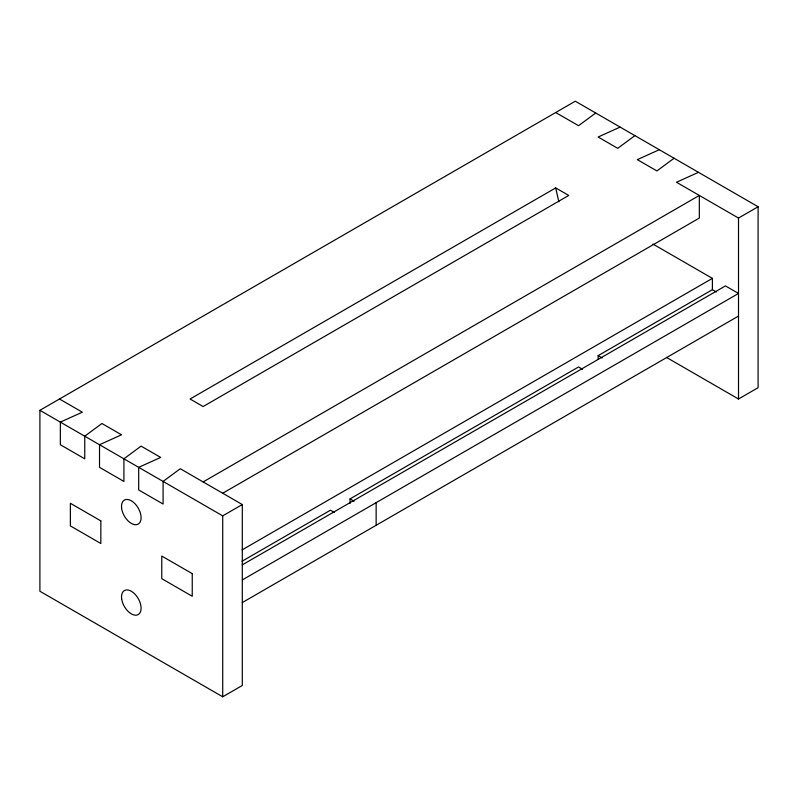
<?xml version="1.0" encoding="UTF-8"?>
<svg xmlns="http://www.w3.org/2000/svg" width="798" height="798" viewBox="0 0 798 798"><rect width="100%" height="100%" fill="white"/><g stroke="black" fill="none" stroke-linecap="round" stroke-linejoin="round"><path stroke-width="1.2" d="M595.737 113.007L578.55 125.705L555.697 112.518M634.909 135.63L617.722 148.328L598.141 137.017L620.126 127.091M674.081 158.243L656.904 170.942L637.313 159.63L659.308 149.715M59.491 399L82.344 412.197L60.349 422.112L60.349 444.725L84.748 458.82L84.748 436.197L101.925 423.499L121.515 434.81L99.521 444.725L99.521 467.349L123.919 481.433L123.919 458.81L141.096 446.122L160.687 457.424L138.692 467.349L138.692 489.962L163.091 504.047L163.091 481.433L180.278 468.735L242.303 504.545L242.303 685.482L222.712 696.794L39.9 591.248L39.9 410.312L575.288 101.206L758.1 206.752L758.1 387.688L738.509 399L666.46 357.404M555.697 187.909L190.074 399L203.131 406.541L568.755 195.44L555.697 187.909L558.829 201.774M203.131 481.932L699.337 195.44L699.337 218.063L222.542 493.334M39.9 410.312L222.712 515.857L242.303 504.545M698.479 172.328L676.485 182.253L738.509 218.063L758.1 206.752M242.073 549.912L712.395 278.372L712.395 289.684L598.141 355.649L598.141 359.04M242.053 561.233L330.442 510.201L334.462 512.525M350.033 503.418L350.033 498.89L578.55 366.96L582.57 369.274M242.193 564.924L725.452 285.913L738.509 293.455L242.303 579.937M242.303 602.56L738.509 316.068M652.983 244.078L712.395 278.372M712.395 289.684L716.414 291.998M598.141 355.649L602.151 357.973M350.033 498.89L354.053 501.214M738.509 218.063L738.509 399M376.147 502.66L376.147 525.284M222.712 515.857L222.712 696.794M100.837 520.885L70.374 503.289L70.374 525.912L100.837 543.498L100.837 520.885M192.248 573.652L161.775 556.066L161.775 578.68L192.248 596.276L192.248 573.652M121.555 507.548A13.855 8 60 0 0 136.997 524.575A13.855 8 60 0 0 135.361 504.137A13.855 8 60 0 0 121.555 507.548M121.655 598.909A13.855 8 60 0 0 137.575 614.869A13.855 8 60 0 0 134.692 593.902A13.855 8 60 0 0 121.655 598.909"/></g></svg>
